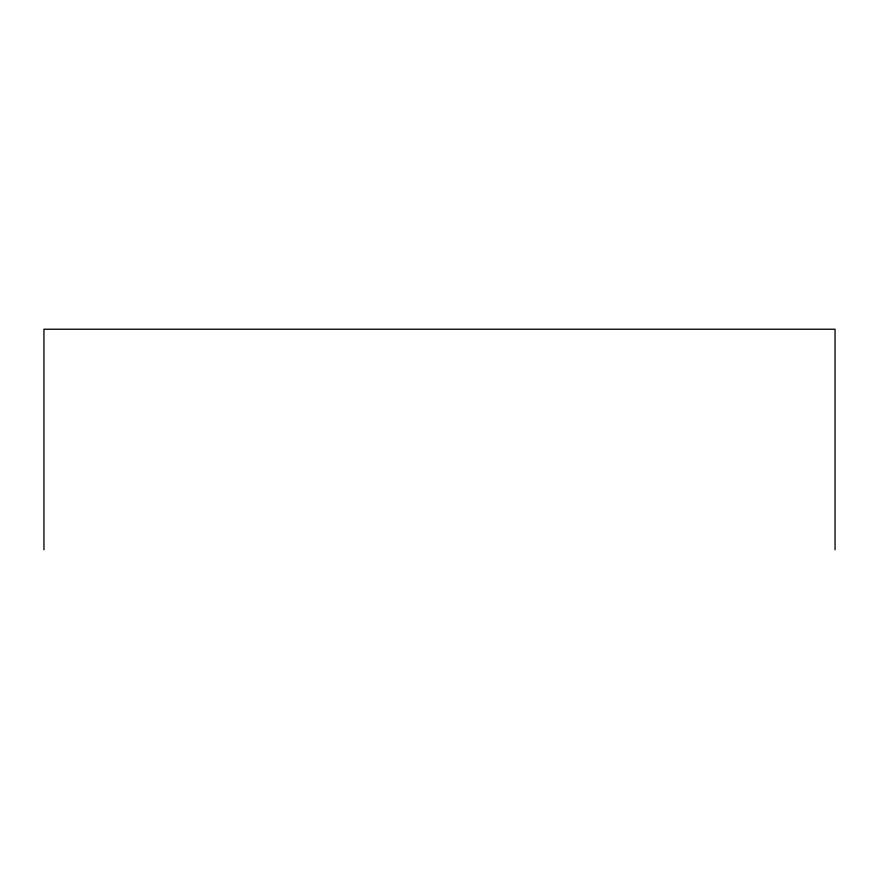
<?xml version="1.0" encoding="UTF-8"?>
<svg xmlns="http://www.w3.org/2000/svg" width="879" height="879" viewBox="0 0 879 879"><rect width="100%" height="100%" fill="white"/><g stroke="black" fill="none" stroke-linecap="round" stroke-linejoin="round"><path stroke-width="1.32" d="M835.05 549.771L835.05 329.229L43.95 329.229L43.95 549.771"/></g></svg>
